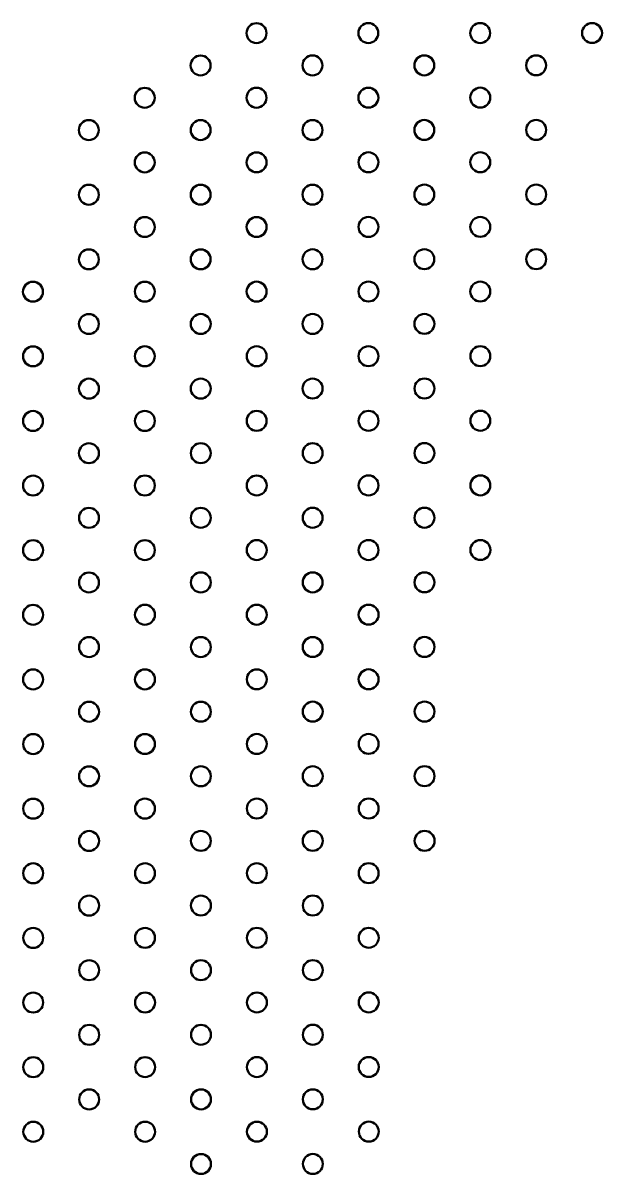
# Model space of a CAD drawing. Header units: inches. Extents: x 17.1 to 30.9, y 2 to 10.
# Drawn here: x 22.106 to 23.518, y 2.019 to 4.824 of the extents above; entities that cross this region are included whole.
import ezdxf

# ---------------------------------------------------------------- set-up
doc = ezdxf.new("R2010")
doc.units = ezdxf.units.IN
doc.header["$MEASUREMENT"] = 0
doc.layers.add('Visible', color=7, linetype='Continuous', lineweight=0)

# ---------------------------------------------------------------- blocks, each defined once
blk = doc.blocks.new('Block_1275')
at = {"layer": 'Visible', "color": 7, "lineweight": 50}
blk.add_circle((23.4939, 4.7992), 0.0243, dxfattribs=at)
blk = doc.blocks.new('Block_1278')
at = {"layer": 'Visible', "color": 7, "lineweight": 50}
blk.add_circle((23.3577, 4.248), 0.0243, dxfattribs=at)
blk = doc.blocks.new('Block_1279')
at = {"layer": 'Visible', "color": 7, "lineweight": 50}
blk.add_circle((23.3576, 4.4055), 0.0243, dxfattribs=at)
blk = doc.blocks.new('Block_1280')
at = {"layer": 'Visible', "color": 7, "lineweight": 50}
blk.add_circle((23.3576, 4.563), 0.0243, dxfattribs=at)
blk = doc.blocks.new('Block_1281')
at = {"layer": 'Visible', "color": 7, "lineweight": 50}
blk.add_circle((23.3575, 4.7204), 0.0243, dxfattribs=at)
blk = doc.blocks.new('Block_1284')
at = {"layer": 'Visible', "color": 7, "lineweight": 50}
blk.add_circle((23.2216, 3.5393), 0.0243, dxfattribs=at)
blk = doc.blocks.new('Block_1285')
at = {"layer": 'Visible', "color": 7, "lineweight": 50}
blk.add_circle((23.2215, 3.6968), 0.0243, dxfattribs=at)
blk = doc.blocks.new('Block_1286')
at = {"layer": 'Visible', "color": 7, "lineweight": 50}
blk.add_circle((23.2215, 3.8543), 0.0243, dxfattribs=at)
blk = doc.blocks.new('Block_1287')
at = {"layer": 'Visible', "color": 7, "lineweight": 50}
blk.add_circle((23.2214, 4.0117), 0.0243, dxfattribs=at)
blk = doc.blocks.new('Block_1288')
at = {"layer": 'Visible', "color": 7, "lineweight": 50}
blk.add_circle((23.2213, 4.1692), 0.0243, dxfattribs=at)
blk = doc.blocks.new('Block_1289')
at = {"layer": 'Visible', "color": 7, "lineweight": 50}
blk.add_circle((23.2213, 4.3267), 0.0243, dxfattribs=at)
blk = doc.blocks.new('Block_1290')
at = {"layer": 'Visible', "color": 7, "lineweight": 50}
blk.add_circle((23.2212, 4.4842), 0.0243, dxfattribs=at)
blk = doc.blocks.new('Block_1291')
at = {"layer": 'Visible', "color": 7, "lineweight": 50}
blk.add_circle((23.2212, 4.6417), 0.0243, dxfattribs=at)
blk = doc.blocks.new('Block_1292')
at = {"layer": 'Visible', "color": 7, "lineweight": 50}
blk.add_circle((23.2211, 4.7991), 0.0243, dxfattribs=at)
blk = doc.blocks.new('Block_1294')
at = {"layer": 'Visible', "color": 7, "lineweight": 50}
blk.add_circle((23.0855, 2.8306), 0.0243, dxfattribs=at)
blk = doc.blocks.new('Block_1295')
at = {"layer": 'Visible', "color": 7, "lineweight": 50}
blk.add_circle((23.0854, 2.9881), 0.0243, dxfattribs=at)
blk = doc.blocks.new('Block_1296')
at = {"layer": 'Visible', "color": 7, "lineweight": 50}
blk.add_circle((23.0854, 3.1455), 0.0243, dxfattribs=at)
blk = doc.blocks.new('Block_1297')
at = {"layer": 'Visible', "color": 7, "lineweight": 50}
blk.add_circle((23.0853, 3.303), 0.0243, dxfattribs=at)
blk = doc.blocks.new('Block_1298')
at = {"layer": 'Visible', "color": 7, "lineweight": 50}
blk.add_circle((23.0852, 3.4605), 0.0243, dxfattribs=at)
blk = doc.blocks.new('Block_1299')
at = {"layer": 'Visible', "color": 7, "lineweight": 50}
blk.add_circle((23.0852, 3.618), 0.0243, dxfattribs=at)
blk = doc.blocks.new('Block_1300')
at = {"layer": 'Visible', "color": 7, "lineweight": 50}
blk.add_circle((23.0851, 3.7755), 0.0243, dxfattribs=at)
blk = doc.blocks.new('Block_1301')
at = {"layer": 'Visible', "color": 7, "lineweight": 50}
blk.add_circle((23.0851, 3.9329), 0.0243, dxfattribs=at)
blk = doc.blocks.new('Block_1302')
at = {"layer": 'Visible', "color": 7, "lineweight": 50}
blk.add_circle((23.085, 4.0904), 0.0243, dxfattribs=at)
blk = doc.blocks.new('Block_1303')
at = {"layer": 'Visible', "color": 7, "lineweight": 50}
blk.add_circle((23.0849, 4.2479), 0.0243, dxfattribs=at)
blk = doc.blocks.new('Block_1304')
at = {"layer": 'Visible', "color": 7, "lineweight": 50}
blk.add_circle((23.0849, 4.4054), 0.0243, dxfattribs=at)
blk = doc.blocks.new('Block_1305')
at = {"layer": 'Visible', "color": 7, "lineweight": 50}
blk.add_circle((23.0848, 4.5629), 0.0243, dxfattribs=at)
blk = doc.blocks.new('Block_1306')
at = {"layer": 'Visible', "color": 7, "lineweight": 50}
blk.add_circle((23.0848, 4.7203), 0.0243, dxfattribs=at)
blk = doc.blocks.new('Block_1308')
at = {"layer": 'Visible', "color": 7, "lineweight": 50}
blk.add_circle((22.9494, 2.1219), 0.0243, dxfattribs=at)
blk = doc.blocks.new('Block_1309')
at = {"layer": 'Visible', "color": 7, "lineweight": 50}
blk.add_circle((22.9493, 2.2794), 0.0243, dxfattribs=at)
blk = doc.blocks.new('Block_1310')
at = {"layer": 'Visible', "color": 7, "lineweight": 50}
blk.add_circle((22.9492, 2.4368), 0.0243, dxfattribs=at)
blk = doc.blocks.new('Block_1311')
at = {"layer": 'Visible', "color": 7, "lineweight": 50}
blk.add_circle((22.9492, 2.5943), 0.0243, dxfattribs=at)
blk = doc.blocks.new('Block_1312')
at = {"layer": 'Visible', "color": 7, "lineweight": 50}
blk.add_circle((22.9491, 2.7518), 0.0243, dxfattribs=at)
blk = doc.blocks.new('Block_1313')
at = {"layer": 'Visible', "color": 7, "lineweight": 50}
blk.add_circle((22.9491, 2.9093), 0.0243, dxfattribs=at)
blk = doc.blocks.new('Block_1314')
at = {"layer": 'Visible', "color": 7, "lineweight": 50}
blk.add_circle((22.949, 3.0668), 0.0243, dxfattribs=at)
blk = doc.blocks.new('Block_1315')
at = {"layer": 'Visible', "color": 7, "lineweight": 50}
blk.add_circle((22.9489, 3.2242), 0.0243, dxfattribs=at)
blk = doc.blocks.new('Block_1316')
at = {"layer": 'Visible', "color": 7, "lineweight": 50}
blk.add_circle((22.9489, 3.3817), 0.0243, dxfattribs=at)
blk = doc.blocks.new('Block_1317')
at = {"layer": 'Visible', "color": 7, "lineweight": 50}
blk.add_circle((22.9488, 3.5392), 0.0243, dxfattribs=at)
blk = doc.blocks.new('Block_1318')
at = {"layer": 'Visible', "color": 7, "lineweight": 50}
blk.add_circle((22.9488, 3.6967), 0.0243, dxfattribs=at)
blk = doc.blocks.new('Block_1319')
at = {"layer": 'Visible', "color": 7, "lineweight": 50}
blk.add_circle((22.9487, 3.8542), 0.0243, dxfattribs=at)
blk = doc.blocks.new('Block_1320')
at = {"layer": 'Visible', "color": 7, "lineweight": 50}
blk.add_circle((22.9486, 4.0116), 0.0243, dxfattribs=at)
blk = doc.blocks.new('Block_1321')
at = {"layer": 'Visible', "color": 7, "lineweight": 50}
blk.add_circle((22.9486, 4.1691), 0.0243, dxfattribs=at)
blk = doc.blocks.new('Block_1322')
at = {"layer": 'Visible', "color": 7, "lineweight": 50}
blk.add_circle((22.9485, 4.3266), 0.0243, dxfattribs=at)
blk = doc.blocks.new('Block_1323')
at = {"layer": 'Visible', "color": 7, "lineweight": 50}
blk.add_circle((22.9485, 4.4841), 0.0243, dxfattribs=at)
blk = doc.blocks.new('Block_1324')
at = {"layer": 'Visible', "color": 7, "lineweight": 50}
blk.add_circle((22.9484, 4.6416), 0.0243, dxfattribs=at)
blk = doc.blocks.new('Block_1325')
at = {"layer": 'Visible', "color": 7, "lineweight": 50}
blk.add_circle((22.9483, 4.799), 0.0243, dxfattribs=at)
blk = doc.blocks.new('Block_1327')
at = {"layer": 'Visible', "color": 7, "lineweight": 50}
blk.add_circle((22.813, 2.0431), 0.0243, dxfattribs=at)
blk = doc.blocks.new('Block_1328')
at = {"layer": 'Visible', "color": 7, "lineweight": 50}
blk.add_circle((22.8129, 2.2006), 0.0243, dxfattribs=at)
blk = doc.blocks.new('Block_1329')
at = {"layer": 'Visible', "color": 7, "lineweight": 50}
blk.add_circle((22.8129, 2.358), 0.0243, dxfattribs=at)
blk = doc.blocks.new('Block_1330')
at = {"layer": 'Visible', "color": 7, "lineweight": 50}
blk.add_circle((22.8128, 2.5155), 0.0243, dxfattribs=at)
blk = doc.blocks.new('Block_1331')
at = {"layer": 'Visible', "color": 7, "lineweight": 50}
blk.add_circle((22.8128, 2.673), 0.0243, dxfattribs=at)
blk = doc.blocks.new('Block_1332')
at = {"layer": 'Visible', "color": 7, "lineweight": 50}
blk.add_circle((22.8127, 2.8305), 0.0243, dxfattribs=at)
blk = doc.blocks.new('Block_1333')
at = {"layer": 'Visible', "color": 7, "lineweight": 50}
blk.add_circle((22.8126, 2.988), 0.0243, dxfattribs=at)
blk = doc.blocks.new('Block_1334')
at = {"layer": 'Visible', "color": 7, "lineweight": 50}
blk.add_circle((22.8126, 3.1454), 0.0243, dxfattribs=at)
blk = doc.blocks.new('Block_1335')
at = {"layer": 'Visible', "color": 7, "lineweight": 50}
blk.add_circle((22.8125, 3.3029), 0.0243, dxfattribs=at)
blk = doc.blocks.new('Block_1336')
at = {"layer": 'Visible', "color": 7, "lineweight": 50}
blk.add_circle((22.8125, 3.4604), 0.0243, dxfattribs=at)
blk = doc.blocks.new('Block_1337')
at = {"layer": 'Visible', "color": 7, "lineweight": 50}
blk.add_circle((22.8124, 3.6179), 0.0243, dxfattribs=at)
blk = doc.blocks.new('Block_1338')
at = {"layer": 'Visible', "color": 7, "lineweight": 50}
blk.add_circle((22.8124, 3.7754), 0.0243, dxfattribs=at)
blk = doc.blocks.new('Block_1339')
at = {"layer": 'Visible', "color": 7, "lineweight": 50}
blk.add_circle((22.8123, 3.9328), 0.0243, dxfattribs=at)
blk = doc.blocks.new('Block_1340')
at = {"layer": 'Visible', "color": 7, "lineweight": 50}
blk.add_circle((22.8122, 4.0903), 0.0243, dxfattribs=at)
blk = doc.blocks.new('Block_1341')
at = {"layer": 'Visible', "color": 7, "lineweight": 50}
blk.add_circle((22.8122, 4.2478), 0.0243, dxfattribs=at)
blk = doc.blocks.new('Block_1342')
at = {"layer": 'Visible', "color": 7, "lineweight": 50}
blk.add_circle((22.8121, 4.4053), 0.0243, dxfattribs=at)
blk = doc.blocks.new('Block_1343')
at = {"layer": 'Visible', "color": 7, "lineweight": 50}
blk.add_circle((22.8121, 4.5628), 0.0243, dxfattribs=at)
blk = doc.blocks.new('Block_1344')
at = {"layer": 'Visible', "color": 7, "lineweight": 50}
blk.add_circle((22.812, 4.7202), 0.0243, dxfattribs=at)
blk = doc.blocks.new('Block_1346')
at = {"layer": 'Visible', "color": 7, "lineweight": 50}
blk.add_circle((22.6766, 2.1218), 0.0243, dxfattribs=at)
blk = doc.blocks.new('Block_1347')
at = {"layer": 'Visible', "color": 7, "lineweight": 50}
blk.add_circle((22.6765, 2.2792), 0.0243, dxfattribs=at)
blk = doc.blocks.new('Block_1348')
at = {"layer": 'Visible', "color": 7, "lineweight": 50}
blk.add_circle((22.6765, 2.4367), 0.0243, dxfattribs=at)
blk = doc.blocks.new('Block_1349')
at = {"layer": 'Visible', "color": 7, "lineweight": 50}
blk.add_circle((22.6764, 2.5942), 0.0243, dxfattribs=at)
blk = doc.blocks.new('Block_1350')
at = {"layer": 'Visible', "color": 7, "lineweight": 50}
blk.add_circle((22.6764, 2.7517), 0.0243, dxfattribs=at)
blk = doc.blocks.new('Block_1351')
at = {"layer": 'Visible', "color": 7, "lineweight": 50}
blk.add_circle((22.6763, 2.9092), 0.0243, dxfattribs=at)
blk = doc.blocks.new('Block_1352')
at = {"layer": 'Visible', "color": 7, "lineweight": 50}
blk.add_circle((22.6762, 3.0666), 0.0243, dxfattribs=at)
blk = doc.blocks.new('Block_1353')
at = {"layer": 'Visible', "color": 7, "lineweight": 50}
blk.add_circle((22.6762, 3.2241), 0.0243, dxfattribs=at)
blk = doc.blocks.new('Block_1354')
at = {"layer": 'Visible', "color": 7, "lineweight": 50}
blk.add_circle((22.6761, 3.3816), 0.0243, dxfattribs=at)
blk = doc.blocks.new('Block_1355')
at = {"layer": 'Visible', "color": 7, "lineweight": 50}
blk.add_circle((22.6761, 3.5391), 0.0243, dxfattribs=at)
blk = doc.blocks.new('Block_1356')
at = {"layer": 'Visible', "color": 7, "lineweight": 50}
blk.add_circle((22.676, 3.6966), 0.0243, dxfattribs=at)
blk = doc.blocks.new('Block_1357')
at = {"layer": 'Visible', "color": 7, "lineweight": 50}
blk.add_circle((22.6759, 3.8541), 0.0243, dxfattribs=at)
blk = doc.blocks.new('Block_1358')
at = {"layer": 'Visible', "color": 7, "lineweight": 50}
blk.add_circle((22.6759, 4.0115), 0.0243, dxfattribs=at)
blk = doc.blocks.new('Block_1359')
at = {"layer": 'Visible', "color": 7, "lineweight": 50}
blk.add_circle((22.6758, 4.169), 0.0243, dxfattribs=at)
blk = doc.blocks.new('Block_1360')
at = {"layer": 'Visible', "color": 7, "lineweight": 50}
blk.add_circle((22.6758, 4.3265), 0.0243, dxfattribs=at)
blk = doc.blocks.new('Block_1361')
at = {"layer": 'Visible', "color": 7, "lineweight": 50}
blk.add_circle((22.6757, 4.484), 0.0243, dxfattribs=at)
blk = doc.blocks.new('Block_1362')
at = {"layer": 'Visible', "color": 7, "lineweight": 50}
blk.add_circle((22.6756, 4.6415), 0.0243, dxfattribs=at)
blk = doc.blocks.new('Block_1363')
at = {"layer": 'Visible', "color": 7, "lineweight": 50}
blk.add_circle((22.6756, 4.7989), 0.0243, dxfattribs=at)
blk = doc.blocks.new('Block_1364')
at = {"layer": 'Visible', "color": 7, "lineweight": 50}
blk.add_circle((22.5402, 2.043), 0.0243, dxfattribs=at)
blk = doc.blocks.new('Block_1365')
at = {"layer": 'Visible', "color": 7, "lineweight": 50}
blk.add_circle((22.5402, 2.2005), 0.0243, dxfattribs=at)
blk = doc.blocks.new('Block_1366')
at = {"layer": 'Visible', "color": 7, "lineweight": 50}
blk.add_circle((22.5401, 2.3579), 0.0243, dxfattribs=at)
blk = doc.blocks.new('Block_1367')
at = {"layer": 'Visible', "color": 7, "lineweight": 50}
blk.add_circle((22.5401, 2.5154), 0.0243, dxfattribs=at)
blk = doc.blocks.new('Block_1368')
at = {"layer": 'Visible', "color": 7, "lineweight": 50}
blk.add_circle((22.54, 2.6729), 0.0243, dxfattribs=at)
blk = doc.blocks.new('Block_1369')
at = {"layer": 'Visible', "color": 7, "lineweight": 50}
blk.add_circle((22.5399, 2.8304), 0.0243, dxfattribs=at)
blk = doc.blocks.new('Block_1370')
at = {"layer": 'Visible', "color": 7, "lineweight": 50}
blk.add_circle((22.5399, 2.9879), 0.0243, dxfattribs=at)
blk = doc.blocks.new('Block_1371')
at = {"layer": 'Visible', "color": 7, "lineweight": 50}
blk.add_circle((22.5398, 3.1453), 0.0243, dxfattribs=at)
blk = doc.blocks.new('Block_1372')
at = {"layer": 'Visible', "color": 7, "lineweight": 50}
blk.add_circle((22.5398, 3.3028), 0.0243, dxfattribs=at)
blk = doc.blocks.new('Block_1373')
at = {"layer": 'Visible', "color": 7, "lineweight": 50}
blk.add_circle((22.5397, 3.4603), 0.0243, dxfattribs=at)
blk = doc.blocks.new('Block_1374')
at = {"layer": 'Visible', "color": 7, "lineweight": 50}
blk.add_circle((22.5396, 3.6178), 0.0243, dxfattribs=at)
blk = doc.blocks.new('Block_1375')
at = {"layer": 'Visible', "color": 7, "lineweight": 50}
blk.add_circle((22.5396, 3.7753), 0.0243, dxfattribs=at)
blk = doc.blocks.new('Block_1376')
at = {"layer": 'Visible', "color": 7, "lineweight": 50}
blk.add_circle((22.5395, 3.9327), 0.0243, dxfattribs=at)
blk = doc.blocks.new('Block_1377')
at = {"layer": 'Visible', "color": 7, "lineweight": 50}
blk.add_circle((22.5395, 4.0902), 0.0243, dxfattribs=at)
blk = doc.blocks.new('Block_1378')
at = {"layer": 'Visible', "color": 7, "lineweight": 50}
blk.add_circle((22.5394, 4.2477), 0.0243, dxfattribs=at)
blk = doc.blocks.new('Block_1379')
at = {"layer": 'Visible', "color": 7, "lineweight": 50}
blk.add_circle((22.5393, 4.4052), 0.0243, dxfattribs=at)
blk = doc.blocks.new('Block_1380')
at = {"layer": 'Visible', "color": 7, "lineweight": 50}
blk.add_circle((22.5393, 4.5627), 0.0243, dxfattribs=at)
blk = doc.blocks.new('Block_1381')
at = {"layer": 'Visible', "color": 7, "lineweight": 50}
blk.add_circle((22.5392, 4.7201), 0.0243, dxfattribs=at)
blk = doc.blocks.new('Block_1382')
at = {"layer": 'Visible', "color": 7, "lineweight": 50}
blk.add_circle((22.4038, 2.1217), 0.0243, dxfattribs=at)
blk = doc.blocks.new('Block_1383')
at = {"layer": 'Visible', "color": 7, "lineweight": 50}
blk.add_circle((22.4038, 2.2791), 0.0243, dxfattribs=at)
blk = doc.blocks.new('Block_1384')
at = {"layer": 'Visible', "color": 7, "lineweight": 50}
blk.add_circle((22.4037, 2.4366), 0.0243, dxfattribs=at)
blk = doc.blocks.new('Block_1385')
at = {"layer": 'Visible', "color": 7, "lineweight": 50}
blk.add_circle((22.4036, 2.5941), 0.0243, dxfattribs=at)
blk = doc.blocks.new('Block_1386')
at = {"layer": 'Visible', "color": 7, "lineweight": 50}
blk.add_circle((22.4036, 2.7516), 0.0243, dxfattribs=at)
blk = doc.blocks.new('Block_1387')
at = {"layer": 'Visible', "color": 7, "lineweight": 50}
blk.add_circle((22.4035, 2.9091), 0.0243, dxfattribs=at)
blk = doc.blocks.new('Block_1388')
at = {"layer": 'Visible', "color": 7, "lineweight": 50}
blk.add_circle((22.4035, 3.0665), 0.0243, dxfattribs=at)
blk = doc.blocks.new('Block_1389')
at = {"layer": 'Visible', "color": 7, "lineweight": 50}
blk.add_circle((22.4034, 3.224), 0.0243, dxfattribs=at)
blk = doc.blocks.new('Block_1390')
at = {"layer": 'Visible', "color": 7, "lineweight": 50}
blk.add_circle((22.4034, 3.3815), 0.0243, dxfattribs=at)
blk = doc.blocks.new('Block_1391')
at = {"layer": 'Visible', "color": 7, "lineweight": 50}
blk.add_circle((22.4033, 3.539), 0.0243, dxfattribs=at)
blk = doc.blocks.new('Block_1392')
at = {"layer": 'Visible', "color": 7, "lineweight": 50}
blk.add_circle((22.4032, 3.6965), 0.0243, dxfattribs=at)
blk = doc.blocks.new('Block_1393')
at = {"layer": 'Visible', "color": 7, "lineweight": 50}
blk.add_circle((22.4032, 3.8539), 0.0243, dxfattribs=at)
blk = doc.blocks.new('Block_1394')
at = {"layer": 'Visible', "color": 7, "lineweight": 50}
blk.add_circle((22.4031, 4.0114), 0.0243, dxfattribs=at)
blk = doc.blocks.new('Block_1395')
at = {"layer": 'Visible', "color": 7, "lineweight": 50}
blk.add_circle((22.4031, 4.1689), 0.0243, dxfattribs=at)
blk = doc.blocks.new('Block_1396')
at = {"layer": 'Visible', "color": 7, "lineweight": 50}
blk.add_circle((22.403, 4.3264), 0.0243, dxfattribs=at)
blk = doc.blocks.new('Block_1397')
at = {"layer": 'Visible', "color": 7, "lineweight": 50}
blk.add_circle((22.4029, 4.4839), 0.0243, dxfattribs=at)
blk = doc.blocks.new('Block_1398')
at = {"layer": 'Visible', "color": 7, "lineweight": 50}
blk.add_circle((22.4029, 4.6413), 0.0243, dxfattribs=at)
blk = doc.blocks.new('Block_1399')
at = {"layer": 'Visible', "color": 7, "lineweight": 50}
blk.add_circle((22.2674, 2.2004), 0.0243, dxfattribs=at)
blk = doc.blocks.new('Block_1400')
at = {"layer": 'Visible', "color": 7, "lineweight": 50}
blk.add_circle((22.2674, 2.3578), 0.0243, dxfattribs=at)
blk = doc.blocks.new('Block_1401')
at = {"layer": 'Visible', "color": 7, "lineweight": 50}
blk.add_circle((22.2673, 2.5153), 0.0243, dxfattribs=at)
blk = doc.blocks.new('Block_1402')
at = {"layer": 'Visible', "color": 7, "lineweight": 50}
blk.add_circle((22.2672, 2.6728), 0.0243, dxfattribs=at)
blk = doc.blocks.new('Block_1403')
at = {"layer": 'Visible', "color": 7, "lineweight": 50}
blk.add_circle((22.2672, 2.8303), 0.0243, dxfattribs=at)
blk = doc.blocks.new('Block_1404')
at = {"layer": 'Visible', "color": 7, "lineweight": 50}
blk.add_circle((22.2671, 2.9878), 0.0243, dxfattribs=at)
blk = doc.blocks.new('Block_1405')
at = {"layer": 'Visible', "color": 7, "lineweight": 50}
blk.add_circle((22.2671, 3.1452), 0.0243, dxfattribs=at)
blk = doc.blocks.new('Block_1406')
at = {"layer": 'Visible', "color": 7, "lineweight": 50}
blk.add_circle((22.267, 3.3027), 0.0243, dxfattribs=at)
blk = doc.blocks.new('Block_1407')
at = {"layer": 'Visible', "color": 7, "lineweight": 50}
blk.add_circle((22.2669, 3.4602), 0.0243, dxfattribs=at)
blk = doc.blocks.new('Block_1408')
at = {"layer": 'Visible', "color": 7, "lineweight": 50}
blk.add_circle((22.2669, 3.6177), 0.0243, dxfattribs=at)
blk = doc.blocks.new('Block_1409')
at = {"layer": 'Visible', "color": 7, "lineweight": 50}
blk.add_circle((22.2668, 3.7752), 0.0243, dxfattribs=at)
blk = doc.blocks.new('Block_1410')
at = {"layer": 'Visible', "color": 7, "lineweight": 50}
blk.add_circle((22.2668, 3.9326), 0.0243, dxfattribs=at)
blk = doc.blocks.new('Block_1411')
at = {"layer": 'Visible', "color": 7, "lineweight": 50}
blk.add_circle((22.2667, 4.0901), 0.0243, dxfattribs=at)
blk = doc.blocks.new('Block_1412')
at = {"layer": 'Visible', "color": 7, "lineweight": 50}
blk.add_circle((22.2666, 4.2476), 0.0243, dxfattribs=at)
blk = doc.blocks.new('Block_1413')
at = {"layer": 'Visible', "color": 7, "lineweight": 50}
blk.add_circle((22.2666, 4.4051), 0.0243, dxfattribs=at)
blk = doc.blocks.new('Block_1414')
at = {"layer": 'Visible', "color": 7, "lineweight": 50}
blk.add_circle((22.2665, 4.5626), 0.0243, dxfattribs=at)
blk = doc.blocks.new('Block_1415')
at = {"layer": 'Visible', "color": 7, "lineweight": 50}
blk.add_circle((22.1311, 2.1216), 0.0243, dxfattribs=at)
blk = doc.blocks.new('Block_1416')
at = {"layer": 'Visible', "color": 7, "lineweight": 50}
blk.add_circle((22.131, 2.279), 0.0243, dxfattribs=at)
blk = doc.blocks.new('Block_1417')
at = {"layer": 'Visible', "color": 7, "lineweight": 50}
blk.add_circle((22.1309, 2.4365), 0.0243, dxfattribs=at)
blk = doc.blocks.new('Block_1418')
at = {"layer": 'Visible', "color": 7, "lineweight": 50}
blk.add_circle((22.1309, 2.594), 0.0243, dxfattribs=at)
blk = doc.blocks.new('Block_1419')
at = {"layer": 'Visible', "color": 7, "lineweight": 50}
blk.add_circle((22.1308, 2.7515), 0.0243, dxfattribs=at)
blk = doc.blocks.new('Block_1420')
at = {"layer": 'Visible', "color": 7, "lineweight": 50}
blk.add_circle((22.1308, 2.909), 0.0243, dxfattribs=at)
blk = doc.blocks.new('Block_1421')
at = {"layer": 'Visible', "color": 7, "lineweight": 50}
blk.add_circle((22.1307, 3.0664), 0.0243, dxfattribs=at)
blk = doc.blocks.new('Block_1422')
at = {"layer": 'Visible', "color": 7, "lineweight": 50}
blk.add_circle((22.1306, 3.2239), 0.0243, dxfattribs=at)
blk = doc.blocks.new('Block_1423')
at = {"layer": 'Visible', "color": 7, "lineweight": 50}
blk.add_circle((22.1306, 3.3814), 0.0243, dxfattribs=at)
blk = doc.blocks.new('Block_1424')
at = {"layer": 'Visible', "color": 7, "lineweight": 50}
blk.add_circle((22.1305, 3.5389), 0.0243, dxfattribs=at)
blk = doc.blocks.new('Block_1425')
at = {"layer": 'Visible', "color": 7, "lineweight": 50}
blk.add_circle((22.1305, 3.6964), 0.0243, dxfattribs=at)
blk = doc.blocks.new('Block_1426')
at = {"layer": 'Visible', "color": 7, "lineweight": 50}
blk.add_circle((22.1304, 3.8538), 0.0243, dxfattribs=at)
blk = doc.blocks.new('Block_1427')
at = {"layer": 'Visible', "color": 7, "lineweight": 50}
blk.add_circle((22.1304, 4.0113), 0.0243, dxfattribs=at)
blk = doc.blocks.new('Block_1428')
at = {"layer": 'Visible', "color": 7, "lineweight": 50}
blk.add_circle((22.1303, 4.1688), 0.0243, dxfattribs=at)

msp = doc.modelspace()

# ---------------------------------------------------------------- block references
at = {"layer": 'Visible'}
for name in ['Block_1363', 'Block_1325', 'Block_1292', 'Block_1275', 'Block_1381', 'Block_1344', 'Block_1306', 'Block_1281', 'Block_1398', 'Block_1362', 'Block_1324', 'Block_1291', 'Block_1414', 'Block_1380', 'Block_1343', 'Block_1305', 'Block_1280', 'Block_1397', 'Block_1361', 'Block_1323', 'Block_1290', 'Block_1413', 'Block_1379', 'Block_1342', 'Block_1304', 'Block_1279', 'Block_1396', 'Block_1360', 'Block_1322', 'Block_1289', 'Block_1412', 'Block_1378', 'Block_1341', 'Block_1303', 'Block_1278', 'Block_1428', 'Block_1395', 'Block_1359', 'Block_1321', 'Block_1288', 'Block_1411', 'Block_1377', 'Block_1340', 'Block_1302', 'Block_1427', 'Block_1394', 'Block_1358', 'Block_1320', 'Block_1287', 'Block_1410', 'Block_1376', 'Block_1339', 'Block_1301', 'Block_1426', 'Block_1393', 'Block_1357', 'Block_1319', 'Block_1286', 'Block_1409', 'Block_1375', 'Block_1338', 'Block_1300', 'Block_1425', 'Block_1392', 'Block_1356', 'Block_1318', 'Block_1285', 'Block_1408', 'Block_1374', 'Block_1337', 'Block_1299', 'Block_1424', 'Block_1391', 'Block_1355', 'Block_1317', 'Block_1284', 'Block_1407', 'Block_1373', 'Block_1336', 'Block_1298', 'Block_1423', 'Block_1390', 'Block_1354', 'Block_1316', 'Block_1406', 'Block_1372', 'Block_1335', 'Block_1297', 'Block_1422', 'Block_1389', 'Block_1353', 'Block_1315', 'Block_1405', 'Block_1371', 'Block_1334', 'Block_1296', 'Block_1421', 'Block_1388', 'Block_1352', 'Block_1314', 'Block_1404', 'Block_1370', 'Block_1333', 'Block_1295', 'Block_1420', 'Block_1387', 'Block_1351', 'Block_1313', 'Block_1403', 'Block_1369', 'Block_1332', 'Block_1294', 'Block_1419', 'Block_1386', 'Block_1350', 'Block_1312', 'Block_1402', 'Block_1368', 'Block_1331', 'Block_1418', 'Block_1385', 'Block_1349', 'Block_1311', 'Block_1401', 'Block_1367', 'Block_1330', 'Block_1417', 'Block_1384', 'Block_1348', 'Block_1310', 'Block_1400', 'Block_1366', 'Block_1329', 'Block_1416', 'Block_1383', 'Block_1347', 'Block_1309', 'Block_1399', 'Block_1365', 'Block_1328', 'Block_1415', 'Block_1382', 'Block_1346', 'Block_1308', 'Block_1364', 'Block_1327']:
    msp.add_blockref(name, (0, 0), dxfattribs=at)

doc.saveas('drawing.dxf')
